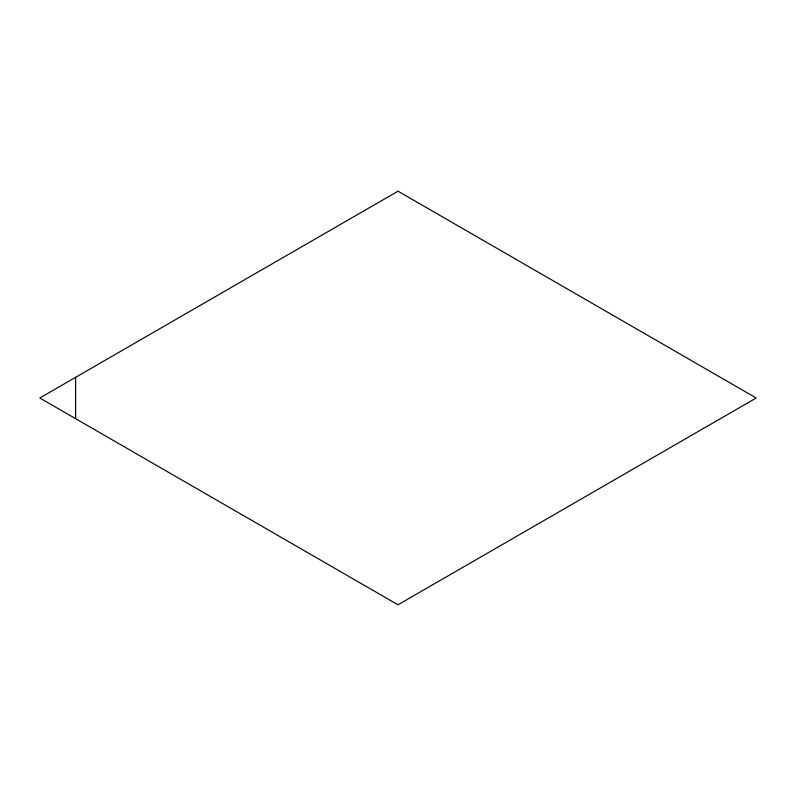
<?xml version="1.0" encoding="UTF-8"?>
<svg xmlns="http://www.w3.org/2000/svg" width="796" height="796" viewBox="0 0 796 796"><rect width="100%" height="100%" fill="white"/><g stroke="black" fill="none" stroke-linecap="round" stroke-linejoin="round"><path stroke-width="1.19" d="M75.62 377.324L75.62 418.676M398 191.199L39.8 398L398 604.801L756.2 398L398 191.199"/></g></svg>
